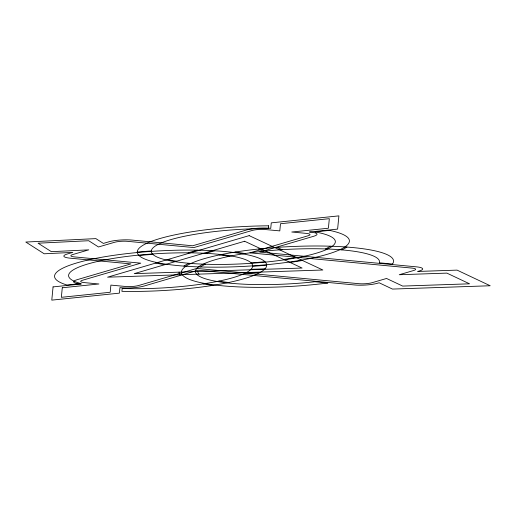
<?xml version="1.0" encoding="UTF-8"?>
<svg xmlns="http://www.w3.org/2000/svg" width="516" height="516" viewBox="0 0 516 516"><rect width="100%" height="100%" fill="white"/><g stroke="black" fill="none" stroke-linecap="round" stroke-linejoin="round"><path stroke-width="0.77" d="M188.179 252.814L197.293 250.144M205.89 253.33L214.585 250.782M251.008 269.307L265.005 268.842M245.487 273.022L259.987 272.538M277.118 247.383L282.071 249.692M258.516 249.015L263.308 251.247M137.269 252.092A108.547 20.337 -3.1 0 1 151.304 250.95M235.154 252.072A108.547 20.337 -3.1 0 1 244.965 253.556M330.137 246.196A89.829 16.835 -3.1 0 1 325.538 248.938M295.855 257.407A89.829 16.835 -3.1 0 1 283.639 259.445M264.953 261.722A89.829 16.835 -3.1 0 1 251.131 262.876M176.536 261.231A89.829 16.835 -3.1 0 1 167.758 259.522M228.723 282.478A89.829 16.835 -3.1 0 1 218.849 281.11M199.06 274.131A89.829 16.835 -3.1 0 1 197.789 271.526M200.672 266.966A89.829 16.835 -3.1 0 1 205.271 264.224M138.998 255.53A89.829 16.835 -3.1 0 1 152.826 254.375M219.397 254.949A89.829 16.835 -3.1 0 1 229.272 256.317M212.966 285.361A108.547 20.337 -3.1 0 1 203.149 283.877M179.897 274.764A108.547 20.337 -3.1 0 1 179.097 272.145M183.883 266.101A108.547 20.337 -3.1 0 1 189.043 263.295M346.926 247.061A108.547 20.337 -3.1 0 1 341.766 249.873M302.434 260.477A108.547 20.337 -3.1 0 1 290.044 262.431M266.688 265.16A108.547 20.337 -3.1 0 1 252.653 266.295M164.901 264.65A108.547 20.337 -3.1 0 1 155.709 263.063M53.064 286.896L51.787 300.131L119.409 293.14L119.944 287.625L121.234 287.747A16.377 3.07 -3.1 0 0 144.183 286.012L198.015 270.216L354.66 284.961A16.377 3.07 -3.1 0 0 377.609 283.226L379.137 282.774L392.476 289.076L490.2 285.754L457.079 270.12L417.715 271.455L419.244 271.01A16.377 3.07 -3.1 0 0 416.393 266.843L259.748 252.098L313.58 236.302A16.377 3.07 -3.1 0 0 310.729 232.135L309.439 232.013L337.619 229.104L338.902 215.869L271.274 222.86L270.739 228.375L269.449 228.253A16.377 3.07 -3.1 0 0 246.5 229.988L192.668 245.784L131.851 240.063A16.377 3.07 -3.1 0 0 108.902 241.798L103.381 243.417L95.866 238.618L25.8 242.043L44.189 253.788L72.801 252.389L67.273 254.014A16.377 3.07 -3.1 0 0 70.124 258.174L130.935 263.902L77.103 279.698A16.377 3.07 -3.1 0 0 79.954 283.865L81.244 283.987L53.064 286.896M62.281 287.767L61.352 297.319L110.198 292.275L110.888 285.103L125.543 286.483A9.359 1.754 -3.1 0 0 138.656 285.496L196.796 268.43L358.968 283.697A9.359 1.754 -3.1 0 0 372.081 282.704L386.536 278.466L402.673 286.083L469.547 283.813L446.882 273.112L399.261 274.731L413.716 270.487A9.359 1.754 -3.1 0 0 412.084 268.107L249.912 252.84L308.052 235.78A9.359 1.754 -3.1 0 0 306.427 233.4L291.772 232.019L328.402 228.233L329.331 218.681L280.491 223.725L279.795 230.897L265.147 229.517A9.359 1.754 -3.1 0 0 252.034 230.504L193.887 247.57L127.549 241.327A9.359 1.754 -3.1 0 0 114.436 242.314L98.498 246.99L88.694 240.727L38.087 243.197L51.368 251.679L88.739 249.854L72.801 254.536A9.359 1.754 -3.1 0 0 74.433 256.91L140.771 263.16L82.631 280.22A9.359 1.754 -3.1 0 0 84.263 282.6L98.911 283.981L62.281 287.767M122.189 288.483L121.911 291.334A106.206 19.898 -3.1 0 0 266.295 266.959A106.206 19.898 -3.1 0 0 139.449 252.337A106.206 19.898 -3.1 0 0 66.983 285.006L80.902 283.568A92.171 17.273 -3.1 0 1 141.887 254.807A92.171 17.273 -3.1 0 1 252.085 267.927A92.171 17.273 -3.1 0 1 122.189 288.483M268.662 225.815L268.404 228.543A92.171 17.273 -3.1 0 0 151.362 252.021A92.171 17.273 -3.1 0 0 275.75 260.98A92.171 17.273 -3.1 0 0 314.999 231.897L329.582 230.388A106.206 19.898 -3.1 0 1 278.04 263.508A106.206 19.898 -3.1 0 1 137.379 252.943A106.206 19.898 -3.1 0 1 268.662 225.815M249.164 235.631L107.612 277.176L322.868 270.003L249.164 235.631M244.629 241.249L134.263 273.641L302.099 268.049L244.629 241.249M392.457 264.037L379.389 262.805A92.171 17.273 -3.1 0 0 281.562 249.725A92.171 17.273 -3.1 0 0 196.977 274.544A92.171 17.273 -3.1 0 0 314.792 281.762L327.853 282.994A106.206 19.898 -3.1 0 1 183.819 276.292A106.206 19.898 -3.1 0 1 283.813 246.951A106.206 19.898 -3.1 0 1 392.457 264.037"/></g></svg>
